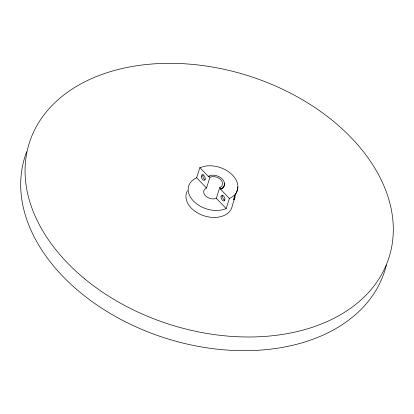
<?xml version="1.0" encoding="UTF-8"?>
<svg xmlns="http://www.w3.org/2000/svg" width="414" height="414" viewBox="0 0 414 414"><rect width="100%" height="100%" fill="white"/><g stroke="black" fill="none" stroke-linecap="round" stroke-linejoin="round"><path stroke-width="0.62" d="M196.66 177.782L199.89 167.654L205.049 166.149A23.841 16.472 17.7 0 1 234.391 177.285A23.841 16.472 17.7 0 1 229.392 198.456L226.163 208.578A23.841 16.472 17.7 0 1 193.431 201.028A23.841 16.472 17.7 0 1 196.66 177.782L206.493 188.049A7.949 5.491 17.7 0 0 205.416 195.796A7.949 5.491 17.7 0 0 216.325 198.311L226.163 208.578M229.392 198.456L220.636 189.312L220.853 188.629L222.748 187.733A9.952 6.872 17.7 0 0 222.365 179.096A9.952 6.872 17.7 0 0 210.855 175.313L208.863 176.11L208.646 176.794L199.89 167.654M206.493 188.049L209.945 177.239L208.863 176.11M216.325 198.311L219.777 187.506A7.949 5.491 17.7 0 0 220.853 179.754A7.949 5.491 17.7 0 0 209.945 177.239M220.636 189.312L222.137 188.66L222.354 187.977M234.898 195.429L234.976 197.204L232.326 205.499A23.841 16.472 17.7 0 1 203.9 215.761A23.841 16.472 17.7 0 1 187.418 190.745M234.976 197.204L234.096 199.703L233.299 199.807C234.531 195.594 238.076 191.677 237.424 186.993M222.137 188.66L222.53 188.417A9.952 6.872 17.7 0 0 224.217 183.433M219.777 187.506L220.853 188.629M385.962 266.59A188.732 130.394 17.7 0 1 165.046 338.021A188.732 130.394 17.7 0 1 26.672 151.736M386.36 264.996A188.732 130.394 17.7 0 1 386.096 266.057M205.127 179.64A2.981 1.692 66.4 0 1 203.129 177.358A2.981 1.692 66.4 0 1 203.16 174.506M224.833 200.21A2.981 1.692 66.4 0 1 222.835 197.928A2.981 1.692 66.4 0 1 222.867 195.077M84.854 278.969A188.732 130.394 17.7 0 0 388.953 257.627A188.732 130.394 17.7 0 0 153.739 63.88A188.732 130.394 17.7 0 0 84.854 278.969M221.029 196.795A2.981 1.692 66.4 0 0 223.819 200.935A2.981 1.692 66.4 0 0 224.088 196.64A2.981 1.692 66.4 0 0 221.029 196.795M201.323 176.224A2.981 1.692 66.4 0 0 204.112 180.364A2.981 1.692 66.4 0 0 204.387 176.069A2.981 1.692 66.4 0 0 201.323 176.224"/></g></svg>
